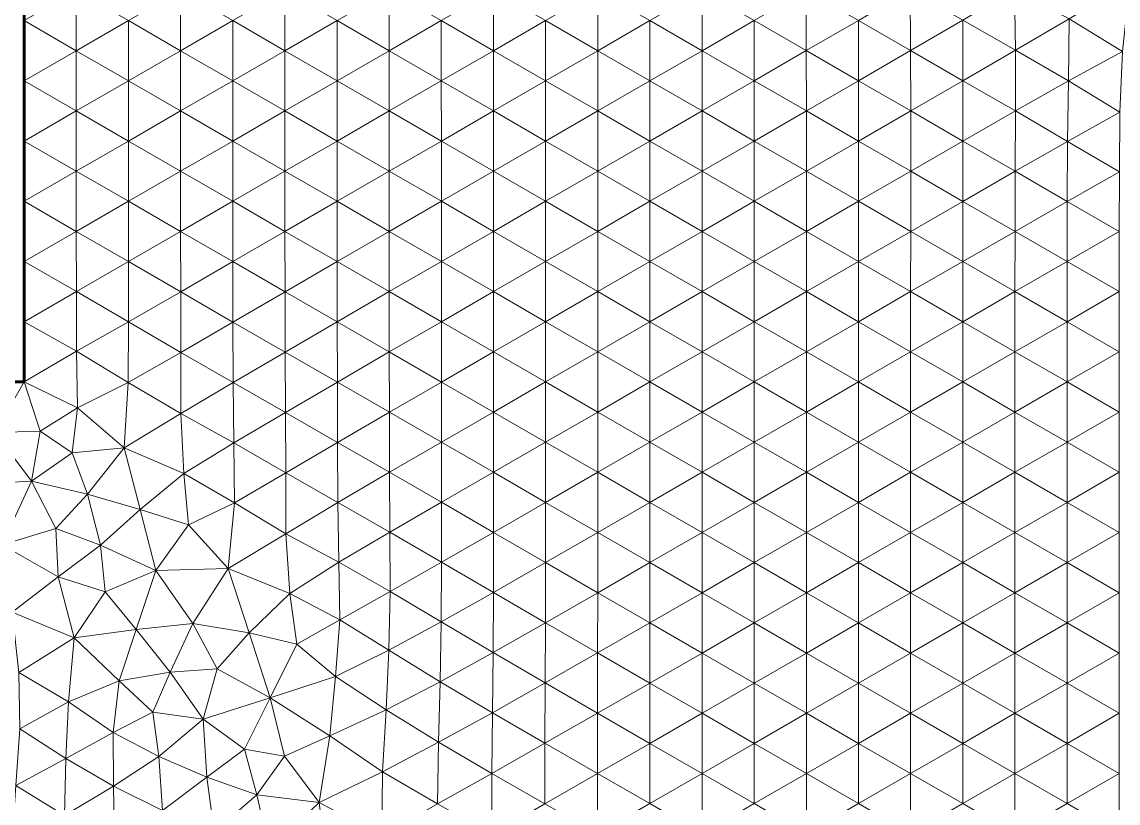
# Model space of a CAD drawing. Extents: x 1.2 to 53.9, y -43.5 to 3.2.
# Drawn here: x 44.602 to 48.243, y -37.157 to -34.563 of the extents above; entities that cross this region are included whole.
import ezdxf

# ---------------------------------------------------------------- set-up
doc = ezdxf.new("R2010")
doc.units = 0
doc.header["$MEASUREMENT"] = 0
doc.layers.add('layer', color=7, linetype='Continuous')

msp = doc.modelspace()

# ---------------------------------------------------------------- linework, layer by layer
at = {"color": 1, "lineweight": 60}
for p, q in [((44.6091, -35.759), (44.6091, -23.259)), ((44.4091, -35.759), (44.6091, -35.759))]:
    msp.add_line(p, q, dxfattribs=at)
at = {"layer": 'layer', "color": 47, "lineweight": 9}
for points in [[(48.2815, -34.4302), (48.0805, -34.5528), (48.2577, -34.6621)], [(44.7823, -34.459), (44.6091, -34.559), (44.7823, -34.659)], [(44.7823, -34.459), (44.7823, -34.659), (44.9555, -34.559)], [(45.1287, -34.459), (44.9555, -34.559), (45.1287, -34.659)], [(45.1287, -34.459), (45.1287, -34.659), (45.3019, -34.559)], [(45.4751, -34.459), (45.3019, -34.559), (45.4751, -34.659)], [(45.4751, -34.459), (45.4751, -34.659), (45.6483, -34.559)], [(45.8215, -34.459), (45.6483, -34.559), (45.8215, -34.659)], [(45.8215, -34.459), (45.8215, -34.659), (45.9947, -34.559)], [(46.1679, -34.459), (45.9947, -34.559), (46.1679, -34.659)], [(46.1679, -34.459), (46.1679, -34.659), (46.3411, -34.559)], [(46.5143, -34.4589), (46.3411, -34.559), (46.5143, -34.659)], [(46.5143, -34.4589), (46.5143, -34.659), (46.6875, -34.5589)], [(46.8606, -34.4588), (46.6875, -34.5589), (46.8607, -34.6589)], [(46.8606, -34.4588), (46.8607, -34.6589), (47.0338, -34.5588)], [(47.2067, -34.4585), (47.0338, -34.5588), (47.207, -34.6588)], [(47.2067, -34.4585), (47.207, -34.6588), (47.3799, -34.5586)], [(47.5525, -34.458), (47.3799, -34.5586), (47.5534, -34.6586)], [(47.5525, -34.458), (47.5534, -34.6586), (47.7264, -34.5579)], [(47.8989, -34.4559), (47.7264, -34.5579), (47.9019, -34.6576)], [(47.8989, -34.4559), (47.9019, -34.6576), (48.0805, -34.5528)], [(44.6091, -34.559), (44.6091, -34.759), (44.7823, -34.659)], [(44.9555, -34.559), (44.7823, -34.659), (44.9555, -34.759)], [(44.9555, -34.559), (44.9555, -34.759), (45.1287, -34.659)], [(45.3019, -34.559), (45.1287, -34.659), (45.3019, -34.759)], [(45.3019, -34.559), (45.3019, -34.759), (45.4751, -34.659)], [(45.6483, -34.559), (45.4751, -34.659), (45.6483, -34.759)], [(45.6483, -34.559), (45.6483, -34.759), (45.8215, -34.659)], [(45.9947, -34.559), (45.8215, -34.659), (45.9947, -34.759)], [(45.9947, -34.559), (45.9947, -34.759), (46.1679, -34.659)], [(46.3411, -34.559), (46.1679, -34.659), (46.3411, -34.759)], [(46.3411, -34.559), (46.3411, -34.759), (46.5143, -34.659)], [(46.6875, -34.5589), (46.5143, -34.659), (46.6875, -34.759)], [(46.6875, -34.5589), (46.6875, -34.759), (46.8607, -34.6589)], [(47.0338, -34.5588), (46.8607, -34.6589), (47.0339, -34.7589)], [(47.0338, -34.5588), (47.0339, -34.7589), (47.207, -34.6588)], [(47.3799, -34.5586), (47.207, -34.6588), (47.3803, -34.7589)], [(47.3799, -34.5586), (47.3803, -34.7589), (47.5534, -34.6586)], [(47.7264, -34.5579), (47.5534, -34.6586), (47.7274, -34.7587)], [(47.7264, -34.5579), (47.7274, -34.7587), (47.9019, -34.6576)], [(48.0805, -34.5528), (47.9019, -34.6576), (48.0773, -34.7594)], [(48.0805, -34.5528), (48.0773, -34.7594), (48.2577, -34.6621)], [(44.7823, -34.659), (44.6091, -34.759), (44.7823, -34.859)], [(44.7823, -34.659), (44.7823, -34.859), (44.9555, -34.759)], [(45.1287, -34.659), (44.9555, -34.759), (45.1288, -34.859)], [(45.1287, -34.659), (45.1288, -34.859), (45.3019, -34.759)], [(45.4751, -34.659), (45.3019, -34.759), (45.4752, -34.859)], [(45.4751, -34.659), (45.4752, -34.859), (45.6483, -34.759)], [(45.8215, -34.659), (45.6483, -34.759), (45.8216, -34.859)], [(45.8215, -34.659), (45.8216, -34.859), (45.9947, -34.759)], [(46.1679, -34.659), (45.9947, -34.759), (46.1679, -34.859)], [(46.1679, -34.659), (46.1679, -34.859), (46.3411, -34.759)], [(46.5143, -34.659), (46.3411, -34.759), (46.5144, -34.859)], [(46.5143, -34.659), (46.5144, -34.859), (46.6875, -34.759)], [(46.8607, -34.6589), (46.6875, -34.759), (46.8607, -34.859)], [(46.8607, -34.6589), (46.8607, -34.859), (47.0339, -34.7589)], [(47.207, -34.6588), (47.0339, -34.7589), (47.2071, -34.859)], [(47.207, -34.6588), (47.2071, -34.859), (47.3803, -34.7589)], [(47.5534, -34.6586), (47.3803, -34.7589), (47.5537, -34.8589)], [(47.5534, -34.6586), (47.5537, -34.8589), (47.7274, -34.7587)], [(47.9019, -34.6576), (47.7274, -34.7587), (47.9014, -34.8592)], [(47.9019, -34.6576), (47.9014, -34.8592), (48.0773, -34.7594)], [(48.2577, -34.6621), (48.0773, -34.7594), (48.2484, -34.8633)], [(44.6091, -34.759), (44.6091, -34.959), (44.7823, -34.859)], [(44.9555, -34.759), (44.7823, -34.859), (44.9556, -34.959)], [(44.9555, -34.759), (44.9556, -34.959), (45.1288, -34.859)], [(45.3019, -34.759), (45.1288, -34.859), (45.302, -34.9591)], [(45.3019, -34.759), (45.302, -34.9591), (45.4752, -34.859)], [(45.6483, -34.759), (45.4752, -34.859), (45.6484, -34.959)], [(45.6483, -34.759), (45.6484, -34.959), (45.8216, -34.859)], [(45.9947, -34.759), (45.8216, -34.859), (45.9948, -34.959)], [(45.9947, -34.759), (45.9948, -34.959), (46.1679, -34.859)], [(46.3411, -34.759), (46.1679, -34.859), (46.3412, -34.959)], [(46.3411, -34.759), (46.3412, -34.959), (46.5144, -34.859)], [(46.6875, -34.759), (46.5144, -34.859), (46.6876, -34.959)], [(46.6875, -34.759), (46.6876, -34.959), (46.8607, -34.859)], [(47.0339, -34.7589), (46.8607, -34.859), (47.034, -34.959)], [(47.0339, -34.7589), (47.034, -34.959), (47.2071, -34.859)], [(47.3803, -34.7589), (47.2071, -34.859), (47.3804, -34.959)], [(47.3803, -34.7589), (47.3804, -34.959), (47.5537, -34.8589)], [(47.7274, -34.7587), (47.5537, -34.8589), (47.7273, -34.9591)], [(47.7274, -34.7587), (47.7273, -34.9591), (47.9014, -34.8592)], [(48.0773, -34.7594), (47.9014, -34.8592), (48.0745, -34.9603)], [(48.0773, -34.7594), (48.0745, -34.9603), (48.2484, -34.8633)], [(44.7823, -34.859), (44.6091, -34.959), (44.7824, -35.059)], [(44.7823, -34.859), (44.7824, -35.059), (44.9556, -34.959)], [(45.1288, -34.859), (44.9556, -34.959), (45.1288, -35.0591)], [(45.1288, -34.859), (45.1288, -35.0591), (45.302, -34.9591)], [(45.4752, -34.859), (45.302, -34.9591), (45.4752, -35.0591)], [(45.4752, -34.859), (45.4752, -35.0591), (45.6484, -34.959)], [(45.8216, -34.859), (45.6484, -34.959), (45.8216, -35.059)], [(45.8216, -34.859), (45.8216, -35.059), (45.9948, -34.959)], [(46.1679, -34.859), (45.9948, -34.959), (46.168, -35.059)], [(46.1679, -34.859), (46.168, -35.059), (46.3412, -34.959)], [(46.5144, -34.859), (46.3412, -34.959), (46.5144, -35.059)], [(46.5144, -34.859), (46.5144, -35.059), (46.6876, -34.959)], [(46.8607, -34.859), (46.6876, -34.959), (46.8608, -35.059)], [(46.8607, -34.859), (46.8608, -35.059), (47.034, -34.959)], [(47.2071, -34.859), (47.034, -34.959), (47.2072, -35.059)], [(47.2071, -34.859), (47.2072, -35.059), (47.3804, -34.959)], [(47.5537, -34.8589), (47.3804, -34.959), (47.5537, -35.0591)], [(47.5537, -34.8589), (47.5537, -35.0591), (47.7273, -34.9591)], [(47.9014, -34.8592), (47.7273, -34.9591), (47.9006, -35.0595)], [(47.9014, -34.8592), (47.9006, -35.0595), (48.0745, -34.9603)], [(48.2484, -34.8633), (48.0745, -34.9603), (48.2467, -35.0608)], [(44.6091, -34.959), (44.6091, -35.159), (44.7824, -35.059)], [(44.9556, -34.959), (44.7824, -35.059), (44.9557, -35.1591)], [(44.9556, -34.959), (44.9557, -35.1591), (45.1288, -35.0591)], [(45.302, -34.9591), (45.1288, -35.0591), (45.3021, -35.1591)], [(45.302, -34.9591), (45.3021, -35.1591), (45.4752, -35.0591)], [(45.6484, -34.959), (45.4752, -35.0591), (45.6484, -35.1591)], [(45.6484, -34.959), (45.6484, -35.1591), (45.8216, -35.059)], [(45.9948, -34.959), (45.8216, -35.059), (45.9948, -35.159)], [(45.9948, -34.959), (45.9948, -35.159), (46.168, -35.059)], [(46.3412, -34.959), (46.168, -35.059), (46.3412, -35.159)], [(46.3412, -34.959), (46.3412, -35.159), (46.5144, -35.059)], [(46.6876, -34.959), (46.5144, -35.059), (46.6876, -35.159)], [(46.6876, -34.959), (46.6876, -35.159), (46.8608, -35.059)], [(47.034, -34.959), (46.8608, -35.059), (47.034, -35.159)], [(47.034, -34.959), (47.034, -35.159), (47.2072, -35.059)], [(47.3804, -34.959), (47.2072, -35.059), (47.3804, -35.159)], [(47.3804, -34.959), (47.3804, -35.159), (47.5537, -35.0591)], [(47.7273, -34.9591), (47.5537, -35.0591), (47.727, -35.1592)], [(47.7273, -34.9591), (47.727, -35.1592), (47.9006, -35.0595)], [(48.0745, -34.9603), (47.9006, -35.0595), (48.0736, -35.1597)], [(48.0745, -34.9603), (48.0736, -35.1597), (48.2467, -35.0608)], [(44.7824, -35.059), (44.6091, -35.159), (44.7824, -35.259)], [(44.7824, -35.059), (44.7824, -35.259), (44.9557, -35.1591)], [(45.1288, -35.0591), (44.9557, -35.1591), (45.129, -35.2592)], [(45.1288, -35.0591), (45.129, -35.2592), (45.3021, -35.1591)], [(45.4752, -35.0591), (45.3021, -35.1591), (45.4754, -35.2592)], [(45.4752, -35.0591), (45.4754, -35.2592), (45.6484, -35.1591)], [(45.8216, -35.059), (45.6484, -35.1591), (45.8216, -35.2591)], [(45.8216, -35.059), (45.8216, -35.2591), (45.9948, -35.159)], [(46.168, -35.059), (45.9948, -35.159), (46.168, -35.259)], [(46.168, -35.059), (46.168, -35.259), (46.3412, -35.159)], [(46.5144, -35.059), (46.3412, -35.159), (46.5144, -35.259)], [(46.5144, -35.059), (46.5144, -35.259), (46.6876, -35.159)], [(46.8608, -35.059), (46.6876, -35.159), (46.8608, -35.259)], [(46.8608, -35.059), (46.8608, -35.259), (47.034, -35.159)], [(47.2072, -35.059), (47.034, -35.159), (47.2072, -35.259)], [(47.2072, -35.059), (47.2072, -35.259), (47.3804, -35.159)], [(47.5537, -35.0591), (47.3804, -35.159), (47.5537, -35.2591)], [(47.5537, -35.0591), (47.5537, -35.2591), (47.727, -35.1592)], [(47.9006, -35.0595), (47.727, -35.1592), (47.9002, -35.2593)], [(47.9006, -35.0595), (47.9002, -35.2593), (48.0736, -35.1597)], [(48.2467, -35.0608), (48.0736, -35.1597), (48.2465, -35.2594)], [(44.6091, -35.159), (44.6091, -35.359), (44.7824, -35.259)], [(44.9557, -35.1591), (44.7824, -35.259), (44.9558, -35.3592)], [(44.9557, -35.1591), (44.9558, -35.3592), (45.129, -35.2592)], [(45.3021, -35.1591), (45.129, -35.2592), (45.3023, -35.3594)], [(45.3021, -35.1591), (45.3023, -35.3594), (45.4754, -35.2592)], [(45.6484, -35.1591), (45.4754, -35.2592), (45.6486, -35.3592)], [(45.6484, -35.1591), (45.6486, -35.3592), (45.8216, -35.2591)], [(45.9948, -35.159), (45.8216, -35.2591), (45.9948, -35.359)], [(45.9948, -35.159), (45.9948, -35.359), (46.168, -35.259)], [(46.3412, -35.159), (46.168, -35.259), (46.3412, -35.359)], [(46.3412, -35.159), (46.3412, -35.359), (46.5144, -35.259)], [(46.6876, -35.159), (46.5144, -35.259), (46.6876, -35.359)], [(46.6876, -35.159), (46.6876, -35.359), (46.8608, -35.259)], [(47.034, -35.159), (46.8608, -35.259), (47.034, -35.359)], [(47.034, -35.159), (47.034, -35.359), (47.2072, -35.259)], [(47.3804, -35.159), (47.2072, -35.259), (47.3804, -35.359)], [(47.3804, -35.159), (47.3804, -35.359), (47.5537, -35.2591)], [(47.727, -35.1592), (47.5537, -35.2591), (47.7269, -35.3591)], [(47.727, -35.1592), (47.7269, -35.3591), (47.9002, -35.2593)], [(48.0736, -35.1597), (47.9002, -35.2593), (48.0733, -35.3592)], [(48.0736, -35.1597), (48.0733, -35.3592), (48.2465, -35.2594)], [(44.7824, -35.259), (44.6091, -35.359), (44.7825, -35.4588)], [(44.7824, -35.259), (44.7825, -35.4588), (44.9558, -35.3592)], [(45.129, -35.2592), (44.9558, -35.3592), (45.1292, -35.4596)], [(45.129, -35.2592), (45.1292, -35.4596), (45.3023, -35.3594)], [(45.4754, -35.2592), (45.3023, -35.3594), (45.4756, -35.4594)], [(45.4754, -35.2592), (45.4756, -35.4594), (45.6486, -35.3592)], [(45.8216, -35.2591), (45.6486, -35.3592), (45.8218, -35.4591)], [(45.8216, -35.2591), (45.8218, -35.4591), (45.9948, -35.359)], [(46.168, -35.259), (45.9948, -35.359), (46.168, -35.459)], [(46.168, -35.259), (46.168, -35.459), (46.3412, -35.359)], [(46.5144, -35.259), (46.3412, -35.359), (46.5144, -35.459)], [(46.5144, -35.259), (46.5144, -35.459), (46.6876, -35.359)], [(46.8608, -35.259), (46.6876, -35.359), (46.8608, -35.459)], [(46.8608, -35.259), (46.8608, -35.459), (47.034, -35.359)], [(47.2072, -35.259), (47.034, -35.359), (47.2072, -35.459)], [(47.2072, -35.259), (47.2072, -35.459), (47.3804, -35.359)], [(47.5537, -35.2591), (47.3804, -35.359), (47.5536, -35.459)], [(47.5537, -35.2591), (47.5536, -35.459), (47.7269, -35.3591)], [(47.9002, -35.2593), (47.7269, -35.3591), (47.9001, -35.4591)], [(47.9002, -35.2593), (47.9001, -35.4591), (48.0733, -35.3592)], [(48.2465, -35.2594), (48.0733, -35.3592), (48.2464, -35.4589)], [(44.6091, -35.359), (44.6091, -35.559), (44.7825, -35.4588)], [(44.9558, -35.3592), (44.7825, -35.4588), (44.9557, -35.5594)], [(44.9558, -35.3592), (44.9557, -35.5594), (45.1292, -35.4596)], [(45.3023, -35.3594), (45.1292, -35.4596), (45.3027, -35.56)], [(45.3023, -35.3594), (45.3027, -35.56), (45.4756, -35.4594)], [(45.6486, -35.3592), (45.4756, -35.4594), (45.6489, -35.5594)], [(45.6486, -35.3592), (45.6489, -35.5594), (45.8218, -35.4591)], [(45.9948, -35.359), (45.8218, -35.4591), (45.9949, -35.5591)], [(45.9948, -35.359), (45.9949, -35.5591), (46.168, -35.459)], [(46.3412, -35.359), (46.168, -35.459), (46.3412, -35.559)], [(46.3412, -35.359), (46.3412, -35.559), (46.5144, -35.459)], [(46.6876, -35.359), (46.5144, -35.459), (46.6876, -35.559)], [(46.6876, -35.359), (46.6876, -35.559), (46.8608, -35.459)], [(47.034, -35.359), (46.8608, -35.459), (47.034, -35.559)], [(47.034, -35.359), (47.034, -35.559), (47.2072, -35.459)], [(47.3804, -35.359), (47.2072, -35.459), (47.3804, -35.559)], [(47.3804, -35.359), (47.3804, -35.559), (47.5536, -35.459)], [(47.7269, -35.3591), (47.5536, -35.459), (47.7268, -35.559)], [(47.7269, -35.3591), (47.7268, -35.559), (47.9001, -35.4591)], [(48.0733, -35.3592), (47.9001, -35.4591), (48.0732, -35.559)], [(48.0733, -35.3592), (48.0732, -35.559), (48.2464, -35.4589)], [(44.7825, -35.4588), (44.6091, -35.559), (44.7829, -35.657)], [(44.7825, -35.4588), (44.7829, -35.657), (44.9557, -35.5594)], [(45.1292, -35.4596), (44.9557, -35.5594), (45.1292, -35.6608)], [(45.1292, -35.4596), (45.1292, -35.6608), (45.3027, -35.56)], [(45.4756, -35.4594), (45.3027, -35.56), (45.4762, -35.6599)], [(45.4756, -35.4594), (45.4762, -35.6599), (45.6489, -35.5594)], [(45.8218, -35.4591), (45.6489, -35.5594), (45.822, -35.6592)], [(45.8218, -35.4591), (45.822, -35.6592), (45.9949, -35.5591)], [(46.168, -35.459), (45.9949, -35.5591), (46.1681, -35.659)], [(46.168, -35.459), (46.1681, -35.659), (46.3412, -35.559)], [(46.5144, -35.459), (46.3412, -35.559), (46.5144, -35.659)], [(46.5144, -35.459), (46.5144, -35.659), (46.6876, -35.559)], [(46.8608, -35.459), (46.6876, -35.559), (46.8608, -35.659)], [(46.8608, -35.459), (46.8608, -35.659), (47.034, -35.559)], [(47.2072, -35.459), (47.034, -35.559), (47.2072, -35.659)], [(47.2072, -35.459), (47.2072, -35.659), (47.3804, -35.559)], [(47.5536, -35.459), (47.3804, -35.559), (47.5536, -35.659)], [(47.5536, -35.459), (47.5536, -35.659), (47.7268, -35.559)], [(47.9001, -35.4591), (47.7268, -35.559), (47.9, -35.659)], [(47.9001, -35.4591), (47.9, -35.659), (48.0732, -35.559)], [(48.2464, -35.4589), (48.0732, -35.559), (48.2464, -35.6588)], [(44.6091, -35.559), (44.6091, -35.759), (44.7829, -35.657)], [(44.9557, -35.5594), (44.7829, -35.657), (44.9544, -35.7607)], [(44.9557, -35.5594), (44.9544, -35.7607), (45.1292, -35.6608)], [(45.3027, -35.56), (45.1292, -35.6608), (45.3034, -35.761)], [(45.3027, -35.56), (45.3034, -35.761), (45.4762, -35.6599)], [(45.6489, -35.5594), (45.4762, -35.6599), (45.6495, -35.7595)], [(45.6489, -35.5594), (45.6495, -35.7595), (45.822, -35.6592)], [(45.9949, -35.5591), (45.822, -35.6592), (45.9951, -35.7591)], [(45.9949, -35.5591), (45.9951, -35.7591), (46.1681, -35.659)], [(46.3412, -35.559), (46.1681, -35.659), (46.3412, -35.759)], [(46.3412, -35.559), (46.3412, -35.759), (46.5144, -35.659)], [(46.6876, -35.559), (46.5144, -35.659), (46.6876, -35.759)], [(46.6876, -35.559), (46.6876, -35.759), (46.8608, -35.659)], [(47.034, -35.559), (46.8608, -35.659), (47.034, -35.759)], [(47.034, -35.559), (47.034, -35.759), (47.2072, -35.659)], [(47.3804, -35.559), (47.2072, -35.659), (47.3804, -35.759)], [(47.3804, -35.559), (47.3804, -35.759), (47.5536, -35.659)], [(47.7268, -35.559), (47.5536, -35.659), (47.7268, -35.759)], [(47.7268, -35.559), (47.7268, -35.759), (47.9, -35.659)], [(48.0732, -35.559), (47.9, -35.659), (48.0732, -35.759)], [(48.0732, -35.559), (48.0732, -35.759), (48.2464, -35.6588)], [(44.7829, -35.657), (44.6091, -35.759), (44.7866, -35.8451)], [(44.7829, -35.657), (44.7866, -35.8451), (44.9544, -35.7607)], [(45.1292, -35.6608), (44.9544, -35.7607), (45.1291, -35.8641)], [(45.1292, -35.6608), (45.1291, -35.8641), (45.3034, -35.761)], [(45.4762, -35.6599), (45.3034, -35.761), (45.4772, -35.8603)], [(45.4762, -35.6599), (45.4772, -35.8603), (45.6495, -35.7595)], [(45.822, -35.6592), (45.6495, -35.7595), (45.8225, -35.8592)], [(45.822, -35.6592), (45.8225, -35.8592), (45.9951, -35.7591)], [(46.1681, -35.659), (45.9951, -35.7591), (46.1682, -35.859)], [(46.1681, -35.659), (46.1682, -35.859), (46.3412, -35.759)], [(46.5144, -35.659), (46.3412, -35.759), (46.5144, -35.859)], [(46.5144, -35.659), (46.5144, -35.859), (46.6876, -35.759)], [(46.8608, -35.659), (46.6876, -35.759), (46.8608, -35.859)], [(46.8608, -35.659), (46.8608, -35.859), (47.034, -35.759)], [(47.2072, -35.659), (47.034, -35.759), (47.2072, -35.859)], [(47.2072, -35.659), (47.2072, -35.859), (47.3804, -35.759)], [(47.5536, -35.659), (47.3804, -35.759), (47.5536, -35.859)], [(47.5536, -35.659), (47.5536, -35.859), (47.7268, -35.759)], [(47.9, -35.659), (47.7268, -35.759), (47.9, -35.859)], [(47.9, -35.659), (47.9, -35.859), (48.0732, -35.759)], [(48.2464, -35.6588), (48.0732, -35.759), (48.2464, -35.8589)], [(44.6091, -35.759), (44.4091, -35.759), (44.5122, -35.9263)], [(44.6091, -35.759), (44.5122, -35.9263), (44.662, -35.9229)], [(44.7866, -35.8451), (44.6091, -35.759), (44.662, -35.9229)], [(44.9544, -35.7607), (44.7866, -35.8451), (44.9418, -35.9773)], [(44.9544, -35.7607), (44.9418, -35.9773), (45.1291, -35.8641)], [(45.3034, -35.761), (45.1291, -35.8641), (45.3059, -35.9614)], [(45.3034, -35.761), (45.3059, -35.9614), (45.4772, -35.8603)], [(45.6495, -35.7595), (45.4772, -35.8603), (45.6503, -35.9596)], [(45.6495, -35.7595), (45.6503, -35.9596), (45.8225, -35.8592)], [(45.9951, -35.7591), (45.8225, -35.8592), (45.9954, -35.9589)], [(45.9951, -35.7591), (45.9954, -35.9589), (46.1682, -35.859)], [(46.3412, -35.759), (46.1682, -35.859), (46.3413, -35.9589)], [(46.3412, -35.759), (46.3413, -35.9589), (46.5144, -35.859)], [(46.6876, -35.759), (46.5144, -35.859), (46.6876, -35.959)], [(46.6876, -35.759), (46.6876, -35.959), (46.8608, -35.859)], [(47.034, -35.759), (46.8608, -35.859), (47.034, -35.959)], [(47.034, -35.759), (47.034, -35.959), (47.2072, -35.859)], [(47.3804, -35.759), (47.2072, -35.859), (47.3804, -35.959)], [(47.3804, -35.759), (47.3804, -35.959), (47.5536, -35.859)], [(47.7268, -35.759), (47.5536, -35.859), (47.7268, -35.959)], [(47.7268, -35.759), (47.7268, -35.959), (47.9, -35.859)], [(48.0732, -35.759), (47.9, -35.859), (48.0732, -35.959)], [(48.0732, -35.759), (48.0732, -35.959), (48.2464, -35.8589)], [(44.7866, -35.8451), (44.662, -35.9229), (44.7689, -35.9938)], [(44.9418, -35.9773), (44.7866, -35.8451), (44.7689, -35.9938)], [(45.4772, -35.8603), (45.3059, -35.9614), (45.4784, -36.0604)], [(45.4772, -35.8603), (45.4784, -36.0604), (45.6503, -35.9596)], [(45.8225, -35.8592), (45.6503, -35.9596), (45.8231, -36.0589)], [(45.8225, -35.8592), (45.8231, -36.0589), (45.9954, -35.9589)], [(46.1682, -35.859), (45.9954, -35.9589), (46.1683, -36.0588)], [(46.1682, -35.859), (46.1683, -36.0588), (46.3413, -35.9589)], [(46.5144, -35.859), (46.3413, -35.9589), (46.5144, -36.0589)], [(46.5144, -35.859), (46.5144, -36.0589), (46.6876, -35.959)], [(46.8608, -35.859), (46.6876, -35.959), (46.8608, -36.059)], [(46.8608, -35.859), (46.8608, -36.059), (47.034, -35.959)], [(47.2072, -35.859), (47.034, -35.959), (47.2072, -36.059)], [(47.2072, -35.859), (47.2072, -36.059), (47.3804, -35.959)], [(47.5536, -35.859), (47.3804, -35.959), (47.5536, -36.059)], [(47.5536, -35.859), (47.5536, -36.059), (47.7268, -35.959)], [(47.9, -35.859), (47.7268, -35.959), (47.9, -36.059)], [(47.9, -35.859), (47.9, -36.059), (48.0732, -35.959)], [(48.2464, -35.8589), (48.0732, -35.959), (48.2464, -36.0589)], [(45.1291, -35.8641), (44.9418, -35.9773), (45.1391, -36.0631)], [(45.1291, -35.8641), (45.1391, -36.0631), (45.3059, -35.9614)], [(44.6334, -36.0888), (44.5122, -35.9263), (44.4218, -36.0991)], [(44.662, -35.9229), (44.5122, -35.9263), (44.6334, -36.0888)], [(44.662, -35.9229), (44.6334, -36.0888), (44.7689, -35.9938)], [(45.3059, -35.9614), (45.1391, -36.0631), (45.3073, -36.16)], [(45.3059, -35.9614), (45.3073, -36.16), (45.4784, -36.0604)], [(45.6503, -35.9596), (45.4784, -36.0604), (45.6514, -36.1594)], [(45.6503, -35.9596), (45.6514, -36.1594), (45.8231, -36.0589)], [(45.9954, -35.9589), (45.8231, -36.0589), (45.9958, -36.1584)], [(45.9954, -35.9589), (45.9958, -36.1584), (46.1683, -36.0588)], [(46.3413, -35.9589), (46.1683, -36.0588), (46.3413, -36.1588)], [(46.3413, -35.9589), (46.3413, -36.1588), (46.5144, -36.0589)], [(46.6876, -35.959), (46.5144, -36.0589), (46.6876, -36.159)], [(46.6876, -35.959), (46.6876, -36.159), (46.8608, -36.059)], [(47.034, -35.959), (46.8608, -36.059), (47.034, -36.159)], [(47.034, -35.959), (47.034, -36.159), (47.2072, -36.059)], [(47.3804, -35.959), (47.2072, -36.059), (47.3804, -36.159)], [(47.3804, -35.959), (47.3804, -36.159), (47.5536, -36.059)], [(47.7268, -35.959), (47.5536, -36.059), (47.7268, -36.159)], [(47.7268, -35.959), (47.7268, -36.159), (47.9, -36.059)], [(48.0732, -35.959), (47.9, -36.059), (48.0732, -36.159)], [(48.0732, -35.959), (48.0732, -36.159), (48.2464, -36.0589)], [(44.7689, -35.9938), (44.6334, -36.0888), (44.8194, -36.1319)], [(44.9418, -35.9773), (44.7689, -35.9938), (44.8194, -36.1319)], [(44.9418, -35.9773), (44.8194, -36.1319), (44.9944, -36.182)], [(45.1391, -36.0631), (44.9418, -35.9773), (44.9944, -36.182)], [(45.1391, -36.0631), (44.9944, -36.182), (45.155, -36.2333)], [(45.3073, -36.16), (45.1391, -36.0631), (45.155, -36.2333)], [(45.4784, -36.0604), (45.3073, -36.16), (45.4783, -36.2628)], [(45.4784, -36.0604), (45.4783, -36.2628), (45.6514, -36.1594)], [(45.8231, -36.0589), (45.6514, -36.1594), (45.8241, -36.2577)], [(45.8231, -36.0589), (45.8241, -36.2577), (45.9958, -36.1584)], [(46.1683, -36.0588), (45.9958, -36.1584), (46.1684, -36.2584)], [(46.1683, -36.0588), (46.1684, -36.2584), (46.3413, -36.1588)], [(46.5144, -36.0589), (46.3413, -36.1588), (46.5144, -36.2589)], [(46.5144, -36.0589), (46.5144, -36.2589), (46.6876, -36.159)], [(46.8608, -36.059), (46.6876, -36.159), (46.8608, -36.259)], [(46.8608, -36.059), (46.8608, -36.259), (47.034, -36.159)], [(47.2072, -36.059), (47.034, -36.159), (47.2072, -36.259)], [(47.2072, -36.059), (47.2072, -36.259), (47.3804, -36.159)], [(47.5536, -36.059), (47.3804, -36.159), (47.5536, -36.259)], [(47.5536, -36.059), (47.5536, -36.259), (47.7268, -36.159)], [(47.9, -36.059), (47.7268, -36.159), (47.9, -36.259)], [(47.9, -36.059), (47.9, -36.259), (48.0732, -36.159)], [(48.2464, -36.0589), (48.0732, -36.159), (48.2464, -36.259)], [(44.6334, -36.0888), (44.4218, -36.0991), (44.5356, -36.2997)], [(44.6334, -36.0888), (44.5356, -36.2997), (44.7148, -36.2461)], [(44.8194, -36.1319), (44.6334, -36.0888), (44.7148, -36.2461)], [(44.8194, -36.1319), (44.7148, -36.2461), (44.8626, -36.3013)], [(44.8194, -36.1319), (44.8626, -36.3013), (44.9944, -36.182)], [(44.9944, -36.182), (44.8626, -36.3013), (45.0468, -36.3847)], [(44.9944, -36.182), (45.0468, -36.3847), (45.155, -36.2333)], [(45.3073, -36.16), (45.155, -36.2333), (45.2865, -36.3789)], [(45.4783, -36.2628), (45.3073, -36.16), (45.2865, -36.3789)], [(45.6514, -36.1594), (45.4783, -36.2628), (45.6546, -36.3573)], [(45.6514, -36.1594), (45.6546, -36.3573), (45.8241, -36.2577)], [(45.9958, -36.1584), (45.8241, -36.2577), (45.9958, -36.3572)], [(45.9958, -36.1584), (45.9958, -36.3572), (46.1684, -36.2584)], [(46.3413, -36.1588), (46.1684, -36.2584), (46.3412, -36.3586)], [(46.3413, -36.1588), (46.3412, -36.3586), (46.5144, -36.2589)], [(46.6876, -36.159), (46.5144, -36.2589), (46.6876, -36.3589)], [(46.6876, -36.159), (46.6876, -36.3589), (46.8608, -36.259)], [(47.034, -36.159), (46.8608, -36.259), (47.034, -36.359)], [(47.034, -36.159), (47.034, -36.359), (47.2072, -36.259)], [(47.3804, -36.159), (47.2072, -36.259), (47.3804, -36.359)], [(47.3804, -36.159), (47.3804, -36.359), (47.5536, -36.259)], [(47.7268, -36.159), (47.5536, -36.259), (47.7268, -36.359)], [(47.7268, -36.159), (47.7268, -36.359), (47.9, -36.259)], [(48.0732, -36.159), (47.9, -36.259), (48.0732, -36.359)], [(48.0732, -36.159), (48.0732, -36.359), (48.2464, -36.259)], [(44.7148, -36.2461), (44.5356, -36.2997), (44.7226, -36.4062)], [(44.8626, -36.3013), (44.7148, -36.2461), (44.7226, -36.4062)], [(45.155, -36.2333), (45.0468, -36.3847), (45.2865, -36.3789)], [(45.8241, -36.2577), (45.6546, -36.3573), (45.8245, -36.4544)], [(45.8241, -36.2577), (45.8245, -36.4544), (45.9958, -36.3572)], [(46.1684, -36.2584), (45.9958, -36.3572), (46.1679, -36.4577)], [(46.1684, -36.2584), (46.1679, -36.4577), (46.3412, -36.3586)], [(46.5144, -36.2589), (46.3412, -36.3586), (46.5143, -36.4588)], [(46.5144, -36.2589), (46.5143, -36.4588), (46.6876, -36.3589)], [(46.8608, -36.259), (46.6876, -36.3589), (46.8608, -36.459)], [(46.8608, -36.259), (46.8608, -36.459), (47.034, -36.359)], [(47.2072, -36.259), (47.034, -36.359), (47.2072, -36.459)], [(47.2072, -36.259), (47.2072, -36.459), (47.3804, -36.359)], [(47.5536, -36.259), (47.3804, -36.359), (47.5536, -36.459)], [(47.5536, -36.259), (47.5536, -36.459), (47.7268, -36.359)], [(47.9, -36.259), (47.7268, -36.359), (47.9, -36.459)], [(47.9, -36.259), (47.9, -36.459), (48.0732, -36.359)], [(48.2464, -36.259), (48.0732, -36.359), (48.2464, -36.459)], [(45.4783, -36.2628), (45.2865, -36.3789), (45.4916, -36.4613)], [(45.6546, -36.3573), (45.4783, -36.2628), (45.4916, -36.4613)], [(44.7226, -36.4062), (44.5356, -36.2997), (44.5694, -36.5236)], [(44.8626, -36.3013), (44.7226, -36.4062), (44.8778, -36.456)], [(45.0468, -36.3847), (44.8626, -36.3013), (44.8778, -36.456)], [(45.6546, -36.3573), (45.4916, -36.4613), (45.6582, -36.5483)], [(45.8245, -36.4544), (45.6546, -36.3573), (45.6582, -36.5483)], [(45.9958, -36.3572), (45.8245, -36.4544), (45.9943, -36.5553)], [(45.9958, -36.3572), (45.9943, -36.5553), (46.1679, -36.4577)], [(46.3412, -36.3586), (46.1679, -36.4577), (46.3408, -36.5584)], [(46.3412, -36.3586), (46.3408, -36.5584), (46.5143, -36.4588)], [(46.6876, -36.3589), (46.5143, -36.4588), (46.6875, -36.5589)], [(46.6876, -36.3589), (46.6875, -36.5589), (46.8608, -36.459)], [(47.034, -36.359), (46.8608, -36.459), (47.034, -36.559)], [(47.034, -36.359), (47.034, -36.559), (47.2072, -36.459)], [(47.3804, -36.359), (47.2072, -36.459), (47.3804, -36.559)], [(47.3804, -36.359), (47.3804, -36.559), (47.5536, -36.459)], [(47.7268, -36.359), (47.5536, -36.459), (47.7268, -36.559)], [(47.7268, -36.359), (47.7268, -36.559), (47.9, -36.459)], [(48.0732, -36.359), (47.9, -36.459), (48.0732, -36.559)], [(48.0732, -36.359), (48.0732, -36.559), (48.2464, -36.459)], [(44.7226, -36.4062), (44.5694, -36.5236), (44.7749, -36.6088)], [(44.8778, -36.456), (44.7226, -36.4062), (44.7749, -36.6088)], [(45.0468, -36.3847), (44.8778, -36.456), (44.9814, -36.5804)], [(45.0468, -36.3847), (44.9814, -36.5804), (45.1694, -36.5611)], [(45.2865, -36.3789), (45.0468, -36.3847), (45.1694, -36.5611)], [(45.2865, -36.3789), (45.1694, -36.5611), (45.3566, -36.5915)], [(45.4916, -36.4613), (45.2865, -36.3789), (45.3566, -36.5915)], [(44.8778, -36.456), (44.7749, -36.6088), (44.9814, -36.5804)], [(45.4916, -36.4613), (45.3566, -36.5915), (45.5153, -36.6293)], [(45.6582, -36.5483), (45.4916, -36.4613), (45.5153, -36.6293)], [(45.8245, -36.4544), (45.6582, -36.5483), (45.8204, -36.6498)], [(45.9943, -36.5553), (45.8245, -36.4544), (45.8204, -36.6498)], [(46.1679, -36.4577), (45.9943, -36.5553), (46.1665, -36.657)], [(46.1679, -36.4577), (46.1665, -36.657), (46.3408, -36.5584)], [(46.5143, -36.4588), (46.3408, -36.5584), (46.514, -36.6588)], [(46.5143, -36.4588), (46.514, -36.6588), (46.6875, -36.5589)], [(46.8608, -36.459), (46.6875, -36.5589), (46.8607, -36.659)], [(46.8608, -36.459), (46.8607, -36.659), (47.034, -36.559)], [(47.2072, -36.459), (47.034, -36.559), (47.2072, -36.659)], [(47.2072, -36.459), (47.2072, -36.659), (47.3804, -36.559)], [(47.5536, -36.459), (47.3804, -36.559), (47.5536, -36.659)], [(47.5536, -36.459), (47.5536, -36.659), (47.7268, -36.559)], [(47.9, -36.459), (47.7268, -36.559), (47.9, -36.659)], [(47.9, -36.459), (47.9, -36.659), (48.0732, -36.559)], [(48.2464, -36.459), (48.0732, -36.559), (48.2464, -36.659)], [(44.7749, -36.6088), (44.5694, -36.5236), (44.5911, -36.7234)], [(45.6582, -36.5483), (45.5153, -36.6293), (45.6429, -36.7366)], [(45.8204, -36.6498), (45.6582, -36.5483), (45.6429, -36.7366)], [(44.9814, -36.5804), (44.7749, -36.6088), (44.925, -36.7516)], [(44.9814, -36.5804), (44.925, -36.7516), (45.0945, -36.7225)], [(45.1694, -36.5611), (44.9814, -36.5804), (45.0945, -36.7225)], [(45.1694, -36.5611), (45.0945, -36.7225), (45.2502, -36.7119)], [(45.3566, -36.5915), (45.1694, -36.5611), (45.2502, -36.7119)], [(45.9943, -36.5553), (45.8204, -36.6498), (45.9907, -36.7542)], [(46.1665, -36.657), (45.9943, -36.5553), (45.9907, -36.7542)], [(46.3408, -36.5584), (46.1665, -36.657), (46.3399, -36.7583)], [(46.3408, -36.5584), (46.3399, -36.7583), (46.514, -36.6588)], [(46.6875, -36.5589), (46.514, -36.6588), (46.6874, -36.7589)], [(46.6875, -36.5589), (46.6874, -36.7589), (46.8607, -36.659)], [(47.034, -36.559), (46.8607, -36.659), (47.0339, -36.759)], [(47.034, -36.559), (47.0339, -36.759), (47.2072, -36.659)], [(47.3804, -36.559), (47.2072, -36.659), (47.3804, -36.759)], [(47.3804, -36.559), (47.3804, -36.759), (47.5536, -36.659)], [(47.7268, -36.559), (47.5536, -36.659), (47.7268, -36.759)], [(47.7268, -36.559), (47.7268, -36.759), (47.9, -36.659)], [(48.0732, -36.559), (47.9, -36.659), (48.0732, -36.759)], [(48.0732, -36.559), (48.0732, -36.759), (48.2464, -36.659)], [(44.7749, -36.6088), (44.5911, -36.7234), (44.7566, -36.8211)], [(44.925, -36.7516), (44.7749, -36.6088), (44.7566, -36.8211)], [(45.3566, -36.5915), (45.2502, -36.7119), (45.4263, -36.8081)], [(45.5153, -36.6293), (45.3566, -36.5915), (45.4263, -36.8081)], [(45.6429, -36.7366), (45.5153, -36.6293), (45.4263, -36.8081)], [(45.8204, -36.6498), (45.6429, -36.7366), (45.8111, -36.8478)], [(45.9907, -36.7542), (45.8204, -36.6498), (45.8111, -36.8478)], [(46.1665, -36.657), (45.9907, -36.7542), (46.1645, -36.8574)], [(46.3399, -36.7583), (46.1665, -36.657), (46.1645, -36.8574)], [(46.514, -36.6588), (46.3399, -36.7583), (46.5136, -36.8589)], [(46.514, -36.6588), (46.5136, -36.8589), (46.6874, -36.7589)], [(46.8607, -36.659), (46.6874, -36.7589), (46.8607, -36.859)], [(46.8607, -36.659), (46.8607, -36.859), (47.0339, -36.759)], [(47.2072, -36.659), (47.0339, -36.759), (47.2072, -36.859)], [(47.2072, -36.659), (47.2072, -36.859), (47.3804, -36.759)], [(47.5536, -36.659), (47.3804, -36.759), (47.5536, -36.859)], [(47.5536, -36.659), (47.5536, -36.859), (47.7268, -36.759)], [(47.9, -36.659), (47.7268, -36.759), (47.9, -36.859)], [(47.9, -36.659), (47.9, -36.859), (48.0732, -36.759)], [(48.2464, -36.659), (48.0732, -36.759), (48.2464, -36.859)], [(44.7566, -36.8211), (44.5911, -36.7234), (44.5945, -36.9112)], [(45.0945, -36.7225), (44.925, -36.7516), (45.037, -36.8553)], [(45.0945, -36.7225), (45.037, -36.8553), (45.2033, -36.8785)], [(45.2502, -36.7119), (45.0945, -36.7225), (45.2033, -36.8785)], [(45.2502, -36.7119), (45.2033, -36.8785), (45.4263, -36.8081)], [(44.925, -36.7516), (44.7566, -36.8211), (44.9051, -36.9235)], [(45.037, -36.8553), (44.925, -36.7516), (44.9051, -36.9235)], [(45.6429, -36.7366), (45.4263, -36.8081), (45.6243, -36.9343)], [(45.8111, -36.8478), (45.6429, -36.7366), (45.6243, -36.9343)], [(45.9907, -36.7542), (45.8111, -36.8478), (45.9858, -36.9556)], [(46.1645, -36.8574), (45.9907, -36.7542), (45.9858, -36.9556)], [(46.3399, -36.7583), (46.1645, -36.8574), (46.3391, -36.9588)], [(46.5136, -36.8589), (46.3399, -36.7583), (46.3391, -36.9588)], [(46.6874, -36.7589), (46.5136, -36.8589), (46.6872, -36.959)], [(46.6874, -36.7589), (46.6872, -36.959), (46.8607, -36.859)], [(47.0339, -36.759), (46.8607, -36.859), (47.0339, -36.959)], [(47.0339, -36.759), (47.0339, -36.959), (47.2072, -36.859)], [(47.3804, -36.759), (47.2072, -36.859), (47.3804, -36.959)], [(47.3804, -36.759), (47.3804, -36.959), (47.5536, -36.859)], [(47.7268, -36.759), (47.5536, -36.859), (47.7268, -36.959)], [(47.7268, -36.759), (47.7268, -36.959), (47.9, -36.859)], [(48.0732, -36.759), (47.9, -36.859), (48.0732, -36.959)], [(48.0732, -36.759), (48.0732, -36.959), (48.2464, -36.859)], [(44.7566, -36.8211), (44.5945, -36.9112), (44.7481, -37.0095)], [(44.9051, -36.9235), (44.7566, -36.8211), (44.7481, -37.0095)], [(45.4263, -36.8081), (45.2033, -36.8785), (45.3408, -36.9784)], [(45.4263, -36.8081), (45.3408, -36.9784), (45.4735, -37.002)], [(45.6243, -36.9343), (45.4263, -36.8081), (45.4735, -37.002)], [(45.037, -36.8553), (44.9051, -36.9235), (45.0565, -37.0024)], [(45.2033, -36.8785), (45.037, -36.8553), (45.0565, -37.0024)], [(45.2033, -36.8785), (45.0565, -37.0024), (45.2163, -37.0718)], [(45.3408, -36.9784), (45.2033, -36.8785), (45.2163, -37.0718)], [(45.8111, -36.8478), (45.6243, -36.9343), (45.7992, -37.0536)], [(45.9858, -36.9556), (45.8111, -36.8478), (45.7992, -37.0536)], [(46.1645, -36.8574), (45.9858, -36.9556), (46.1627, -37.0588)], [(46.3391, -36.9588), (46.1645, -36.8574), (46.1627, -37.0588)], [(46.5136, -36.8589), (46.3391, -36.9588), (46.5134, -37.0591)], [(46.6872, -36.959), (46.5136, -36.8589), (46.5134, -37.0591)], [(46.8607, -36.859), (46.6872, -36.959), (46.8606, -37.059)], [(46.8607, -36.859), (46.8606, -37.059), (47.0339, -36.959)], [(47.2072, -36.859), (47.0339, -36.959), (47.2072, -37.059)], [(47.2072, -36.859), (47.2072, -37.059), (47.3804, -36.959)], [(47.5536, -36.859), (47.3804, -36.959), (47.5536, -37.059)], [(47.5536, -36.859), (47.5536, -37.059), (47.7268, -36.959)], [(47.9, -36.859), (47.7268, -36.959), (47.9, -37.059)], [(47.9, -36.859), (47.9, -37.059), (48.0732, -36.959)], [(48.2464, -36.859), (48.0732, -36.959), (48.2464, -37.059)], [(44.7481, -37.0095), (44.5945, -36.9112), (44.5811, -37.0984)], [(44.9051, -36.9235), (44.7481, -37.0095), (44.9056, -37.1017)], [(45.0565, -37.0024), (44.9051, -36.9235), (44.9056, -37.1017)], [(45.6243, -36.9343), (45.4735, -37.002), (45.589, -37.1555)], [(45.7992, -37.0536), (45.6243, -36.9343), (45.589, -37.1555)], [(45.3408, -36.9784), (45.2163, -37.0718), (45.3822, -37.1302)], [(45.4735, -37.002), (45.3408, -36.9784), (45.3822, -37.1302)], [(45.9858, -36.9556), (45.7992, -37.0536), (45.9826, -37.1601)], [(46.1627, -37.0588), (45.9858, -36.9556), (45.9826, -37.1601)], [(46.3391, -36.9588), (46.1627, -37.0588), (46.3386, -37.1596)], [(46.5134, -37.0591), (46.3391, -36.9588), (46.3386, -37.1596)], [(46.6872, -36.959), (46.5134, -37.0591), (46.6872, -37.1591)], [(46.8606, -37.059), (46.6872, -36.959), (46.6872, -37.1591)], [(47.0339, -36.959), (46.8606, -37.059), (47.0339, -37.159)], [(47.0339, -36.959), (47.0339, -37.159), (47.2072, -37.059)], [(47.3804, -36.959), (47.2072, -37.059), (47.3804, -37.159)], [(47.3804, -36.959), (47.3804, -37.159), (47.5536, -37.059)], [(47.7268, -36.959), (47.5536, -37.059), (47.7268, -37.159)], [(47.7268, -36.959), (47.7268, -37.159), (47.9, -37.059)], [(48.0732, -36.959), (47.9, -37.059), (48.0732, -37.159)], [(48.0732, -36.959), (48.0732, -37.159), (48.2464, -37.059)], [(44.7481, -37.0095), (44.5811, -37.0984), (44.7427, -37.1989)], [(44.9056, -37.1017), (44.7481, -37.0095), (44.7427, -37.1989)], [(45.0565, -37.0024), (44.9056, -37.1017), (45.0688, -37.1823)], [(45.0565, -37.0024), (45.0688, -37.1823), (45.2163, -37.0718)], [(45.589, -37.1555), (45.4735, -37.002), (45.3822, -37.1302)], [(45.7992, -37.0536), (45.589, -37.1555), (45.7971, -37.266)], [(45.9826, -37.1601), (45.7992, -37.0536), (45.7971, -37.266)], [(46.1627, -37.0588), (45.9826, -37.1601), (46.1622, -37.2611)], [(46.3386, -37.1596), (46.1627, -37.0588), (46.1622, -37.2611)], [(46.5134, -37.0591), (46.3386, -37.1596), (46.5133, -37.2595)], [(46.6872, -37.1591), (46.5134, -37.0591), (46.5133, -37.2595)], [(46.8606, -37.059), (46.6872, -37.1591), (46.8606, -37.2591)], [(47.0339, -37.159), (46.8606, -37.059), (46.8606, -37.2591)], [(47.2072, -37.059), (47.0339, -37.159), (47.2071, -37.2591)], [(47.2072, -37.059), (47.2071, -37.2591), (47.3804, -37.159)], [(47.5536, -37.059), (47.3804, -37.159), (47.5536, -37.2591)], [(47.5536, -37.059), (47.5536, -37.2591), (47.7268, -37.159)], [(47.9, -37.059), (47.7268, -37.159), (47.9, -37.2591)], [(47.9, -37.059), (47.9, -37.2591), (48.0732, -37.159)], [(48.2464, -37.059), (48.0732, -37.159), (48.2464, -37.2591)], [(44.5811, -37.0984), (44.5684, -37.2938), (44.7427, -37.1989)], [(45.2163, -37.0718), (45.0688, -37.1823), (45.24, -37.2529)], [(45.2163, -37.0718), (45.24, -37.2529), (45.3822, -37.1302)], [(44.9056, -37.1017), (44.7427, -37.1989), (44.9091, -37.29)], [(45.0688, -37.1823), (44.9056, -37.1017), (44.9091, -37.29)], [(45.3822, -37.1302), (45.24, -37.2529), (45.424, -37.3141)], [(45.589, -37.1555), (45.3822, -37.1302), (45.424, -37.3141)], [(45.6167, -37.3859), (45.589, -37.1555), (45.424, -37.3141)], [(45.7971, -37.266), (45.589, -37.1555), (45.6167, -37.3859)]]:
    msp.add_3dface(points, dxfattribs=at)

doc.saveas('drawing.dxf')
